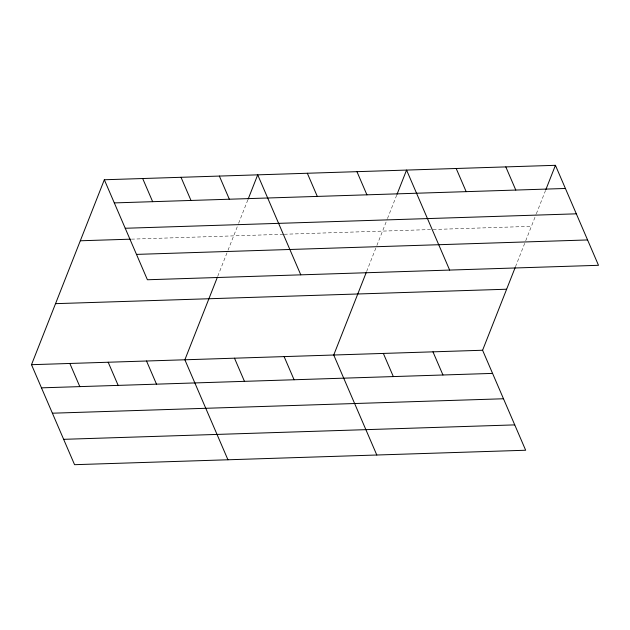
<?xml version="1.0" encoding="UTF-8"?>
<svg xmlns="http://www.w3.org/2000/svg" width="630" height="630" viewBox="0 0 630 630"><rect width="100%" height="100%" fill="white"/><g stroke="black" fill="none" stroke-linecap="round" stroke-linejoin="round"><path stroke-width="0.47" stroke-dasharray="3.15 2.36" d="M217.752 276.294L227.658 251.142M228.013 250.244L238.266 224.201M238.62 223.311L247.81 199.97M366.613 271.53L376.519 246.377M376.874 245.48L387.127 219.437M387.481 218.547L396.672 195.206M515.482 266.766L525.381 241.613M525.735 240.715L535.996 214.673M536.351 213.783L545.541 190.441M131.426 239.148L283.295 234.281M284.264 234.25L432.156 229.517M433.133 229.485L531.397 226.343"/><path stroke-width="0.94" d="M515.127 267.663L482.596 350.248L525.664 450.245L74.568 464.688L31.5 364.691L104.336 179.755L555.432 165.312L598.5 265.309L147.404 279.752L104.336 179.755M217.397 277.192L184.873 359.777L227.942 459.774M248.165 199.072L257.709 174.841L300.778 274.837M366.266 272.428L333.735 355.013L376.803 455.01M397.026 194.308L406.57 170.076L449.639 270.073M545.887 189.543L555.432 165.312M114.306 202.907L565.409 188.472M125.228 228.265L576.324 213.83M80.301 240.778L130.441 239.18M136.482 254.394L587.577 239.951M55.534 303.66L506.638 289.225M31.5 364.691L482.596 350.248M41.47 387.844L492.573 373.401M52.392 413.201L503.488 398.766M63.646 439.33L514.741 424.888M505.811 166.903L515.789 190.055M456.191 168.494L466.161 191.646M356.95 171.667L366.92 194.82M432.975 351.839L442.953 374.992M307.33 173.258L317.3 196.41M383.355 353.43L393.325 376.582M219.366 176.069L229.336 199.222M284.114 356.604L294.084 379.756M181.023 177.298L190.992 200.45M234.494 358.194L244.464 381.347M142.679 178.526L152.649 201.679M146.53 361.006L156.5 384.158M108.187 362.234L118.156 385.387M69.843 363.463L79.813 386.615"/></g></svg>
